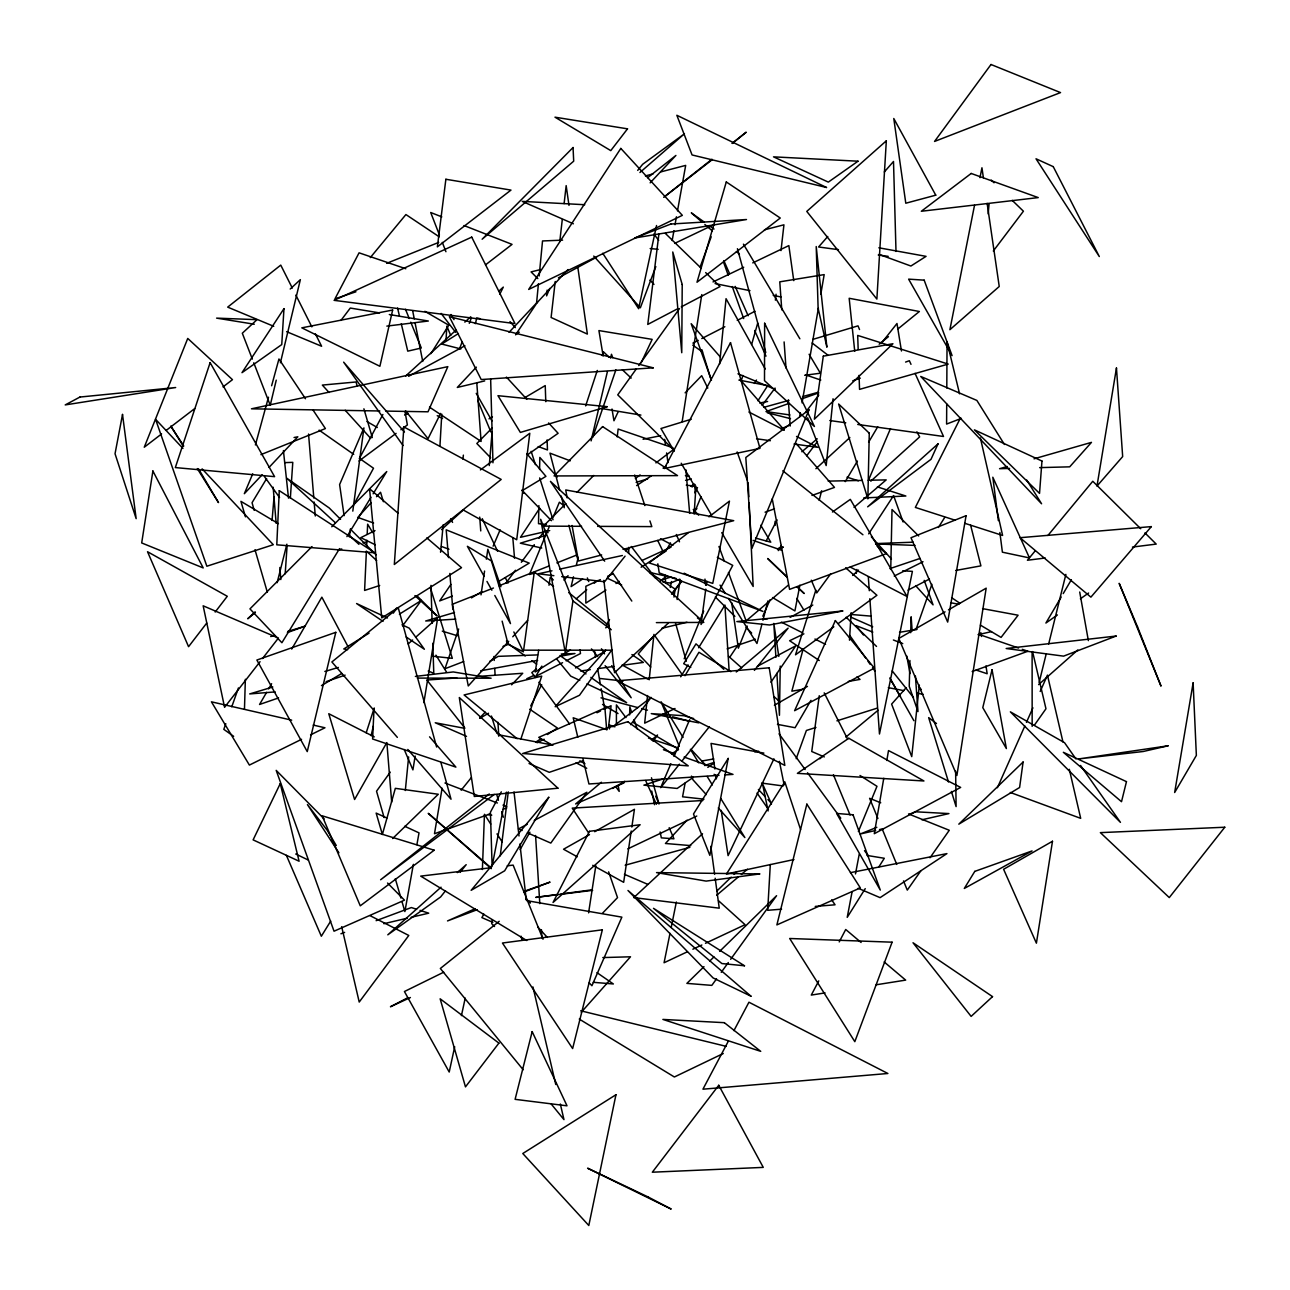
<?xml version="1.0" encoding="UTF-8"?>
<svg xmlns="http://www.w3.org/2000/svg" width="1290" height="1290" viewBox="0 0 1290 1290"><rect width="100%" height="100%" fill="white"/><g stroke="black" fill="none" stroke-linecap="round" stroke-linejoin="round"><path stroke-width="1.5" d="M946.715 404.044L946.602 424.071L961.421 418.331M946.795 388.016L947.054 341.931L959.567 393.837M780.24 666.091L779.45 715.305L776.886 673.348M538.865 505.615L538.51 523.676L546.396 524.562M539.591 469.479L539.833 457.434L557.248 476.994M890.745 569.422L892.019 509.518L918.657 535.963M628.682 553.281L628.81 547.331M629.633 714.918L629.843 706.936L631.665 712.403M909.934 660.512L909.24 686.328L917.98 711.564L915.416 676.024M910.708 632.697L911.143 616.797L912.143 630.616M244.471 709.29L245.358 679.266M482.396 869.508L484.443 814.296L490.732 824.084M366.344 552.297L364.602 590.449L379.679 585.499M366.634 546.283L366.908 540.252M367.182 534.237L367.65 524.192L372.762 532.706M374.019 708.903L372.6 738.993L455.886 767.115L429.57 736.832M439.938 446.163L441.777 414.154M446.034 340.125L446.84 326.112L450.71 335.4M770.307 864.51L767.695 910.305L781.563 909.176M849.481 640.195L851.142 612.685M694.133 513.968L695.971 486.266L686.296 485.169M285.187 573.792L287.089 545.928M290.347 498.166L292.782 462.352L284.929 462.626M272.061 520.451L274.061 496.811M489.265 465.593L492.087 432.037M988.172 213.93L989.059 203.965M547.17 290.073L546.621 295.878L549.669 288.412M440.551 552.265L443.196 524.804M538.43 283.752L536.559 303.214L568.019 269.546M539.172 275.979L542.526 240.956L562.601 240.15M405.318 790.512L408.624 756.924M719.594 364.006L726.044 298.683L765.228 369.021M462.965 459.127L463.368 455.128M833.05 398.771L826.181 465.577L807.637 417.815M647.548 695.552L644.678 723.158L675.025 708.5M649.193 679.782L653.917 634.406M919.351 685.087L911.74 756.633L891.616 704.114L906.225 687.651M775.387 300.183L776.064 294.233M781.014 250.599L783.933 224.815L764.454 229.814M555.216 281.51L551.104 317.485L587.369 334.094L577.759 266.788M559.779 241.553L562.279 219.574M564.117 203.594L566.165 185.615L568.987 205.4M617.217 436.907L618.136 429.054L672.993 447.807M608.509 727.318L611.073 705.694L604.026 709.226M658.932 233.78L647.774 324.419L677.734 308.713M492.216 919.689L491.716 923.688L494.522 926.51M500.246 855.786L508.292 791.883M349.348 536.898L350.412 528.965M352.799 511.13L363.925 427.877L339.609 484.572L344.091 515.661M705.775 589.143L701.051 624.489L732.736 565.375L717.337 557.361M706.291 585.209L706.823 581.29M819.263 695.713L811.749 751.522L824.326 756.908M572.921 600.898L565.326 652.804L540.671 519.306L572.921 600.898L611.25 629.746M631.229 831.002L623.667 882.312L592.739 865.3M631.826 827.051L634.438 809.298L594.674 831.695M673.977 597.093L675.17 589.127L650.16 573.002M481.009 594.867L484.572 571.067M486.362 559.167L487.846 549.25L500.907 586.724M588.595 912.836L595.819 865.784M677.121 599.528L680.136 579.871M682.168 421.637L701.776 294.604M538.672 650.273L535.237 671.961L570.438 649.902M548.992 585.257L550.233 577.372L553.329 579.919M415.17 756.037L412.913 769.888L404.254 749.538M423.878 702.631L437.423 619.555M442.099 788.238L434.488 833.727L490.087 813.893M883.763 778.289L874.298 833.695L960.647 787.416L888.504 750.587L886.811 760.471M799.671 416.654L800.348 412.719M802.058 402.851L818.392 308.149M820.779 294.346L824.181 274.609L779.773 281.833L781.788 309.874M856.205 573.373L856.882 569.454M413.364 864.348L404.883 911.562L402.077 901.904M416.896 844.676L419.024 832.872L404.721 826.277M672.171 240.52L673.944 230.636M675.009 224.702L676.428 216.801M677.492 210.867L685.683 165.394L660.738 171.909M685.119 783.046L682.571 796.801L703.985 799.171M852.11 891.68L847.224 917.351L865.235 888.649M855.48 873.927L859.237 854.174M506.454 792.173L492.119 866.235L490.426 812.216L501.31 791.85M799.865 585.192L794.914 610.928L772.565 597.56M974.514 205.303L949.892 329.708L999.234 286.493L987.14 203.401M979.997 177.665L981.948 167.781L983.383 177.681M670.01 933.363L664.076 962.743L687.457 951.746M671.203 927.478L676.347 902.016M670.268 587.434L671.493 581.532M656.546 225.508L638.631 308.697L602.753 253.275M454.693 1046.738L449.21 1072.038L404.431 991.526L443.728 972.192M461.433 1015.617L465.222 998.105M371.101 735.671L373.358 725.996M591.11 440.89L607.413 371.584M610.573 358.12L611.476 354.266L612.75 357.669M276.253 380.147L270.223 405.27L253.759 362.78M280.414 362.748L300.36 279.64L290.202 289.025M475.397 323.677L476.8 317.872L480.332 318.775M573.486 576.824L571.115 586.595L582.661 579M576.34 565.117L578.243 557.296M1039.079 682.7L1046.255 653.691M1048.657 644.016L1065.879 574.389M277.14 582.693L286.88 544.203M761.955 624.15L756.956 643.484L728.479 598.447M762.954 620.28L767.937 600.93M819.15 500.294L821.666 490.748M803.186 648.951L791.85 691.182L803.541 689.166M255.404 444.969L268.481 397.207M271.626 385.742L278.946 358.991L305.488 398.755M382.356 834.501L395.337 788.335L438.278 794.253L392.628 838.532M741.75 379.341L742.863 375.471M751.651 344.462L757.698 323.145M815.828 590.127L795.527 654.804L833.824 626.795M366.215 732.752L374.229 707.968M585.66 405.882L597.286 370.44M602.188 355.508L603.414 351.767L609.251 357.314M520.773 739.331L541.736 676.105L464.11 694.955L517.129 738.702M592.771 437.246L615.91 369.779M458.66 628.988L444.953 668.736L463.674 661.544M225.814 723.706L223.815 729.35L233.651 736.332M231.781 706.775L238.408 687.957M915.964 629.601L931.896 584.306M796.204 758.681L806.395 730.462L815.941 727.447M700.148 266.966L711.177 236.828M655.82 266.595L640.356 307.794L593.739 256.065M459.321 349.3L462.159 341.882M469.286 323.322L471.431 317.759M747.184 626.069L738.364 648.193L731.64 602.511M684.168 658.803L703.663 611.138M858.382 831.518L876.974 786.303L859.995 775.5M549.395 526.288L529.464 574.453L535.285 572.937M553.233 517.032L559.376 502.213L564.101 505.809M694.197 513.259L701.067 496.698M252.743 473.785L244.326 493.699L262.16 474.736M670.865 763.761L660.69 787.642L679.427 764.18M673.993 756.408L689.634 719.675M868.686 479.735L890.487 428.603M493.135 546.17L500.117 529.868M762.825 616.201L770.049 599.753M997.396 787.722L1024.841 725.98M1026.453 722.352L1032.919 707.823M1040.192 691.472L1047.448 675.138L1062.928 741.847M618.2 411.72L613.959 420.766L611.992 409.011M641.114 362.877L652.159 339.367L598.915 330.579L603.156 356.056M773.935 758.826L728.092 855.641L721.207 810.362M440.583 413.413L428.038 438.665L405.608 410.881M499.714 294.314L503.293 287.106L498.859 291.153M960.276 418.331L915.352 507.422L955.181 520.225M694.81 492.861L697.503 487.572M766.179 540.929L777.08 519.87M530.706 705.92L541.703 684.732M818.747 980.9L811.297 995.074L825.068 992.897M839.21 941.91L845.724 929.493L861.091 942.474M728.286 1041.272L702.937 1089.195L887.875 1073.49L748.942 1002.217L733.929 1030.629M359.265 458.676L382.888 414.477M353.621 504.971L373.503 468.222L360.313 458.982M666.607 549.814L670.478 542.832M483.831 914.126L481.879 917.609L492.861 922.366M520.112 849.61L529.932 832.179M386.484 743.137L354.589 799.494L328.773 713.725L374.245 736.896M606.51 624.779L609.509 619.523M266.595 692.343L259.564 704.469L278.575 697.938M268.61 688.892L271.626 683.7M291.717 649.08L321.855 597.157L348.139 646.854M810.959 700.373L795.075 727.721L777.451 724.367M1061.186 597.044L1045.9 623.038L1057.397 614.959M1063.218 593.594L1071.377 579.726M778.257 550.604L781.305 545.444M541.816 666.108L535.705 676.412L562.569 662.689M845.224 481.638L857.415 461.062M868.605 442.212L877.748 426.78M684.99 675.702L698.938 652.272L730.833 671.671M266.643 478.574L252.05 502.697L254.178 510.324M754.424 383.436L756.488 380.018M339.576 548.589L281.897 642.726L249.954 608.88L312.019 546.589M346.913 536.608L371.036 497.231M373.132 493.812L386.758 471.56L331.756 526.772M680.701 676.815L688.07 664.866M698.6 647.774L724.916 605.075L729.14 670.848M330.724 921.076L321.339 936.234L286.396 855.367M878.99 866.703L884.295 858.269L866.944 855.431M430.892 353.637L448.791 325.193L424.862 311.309M938.378 527.481L944.764 517.371M393.321 613.153L396.562 608.058M757.907 400.787L767.727 385.613L738.896 380.082M868.654 533.866L893.583 495.586L903.113 521.966M539.704 508.212L520.483 537.301L549.701 530.609M515.581 334.803L537.607 301.892L509.034 332.336M729.898 657.029L738.702 643.92M450.919 584.37L439.664 600.93L452.322 596.093M770.92 682.216L795.817 645.806L757.327 666.333M653.046 741.363L657.529 734.978L651.466 740.089M920.915 870.702L907.289 890.116L903.516 880.925M929.993 857.769L949.279 830.276L908.531 813.926M1034.467 725.077L1045.964 708.774L1032.564 651.579M611.879 649.821L579.5 695.262L555.184 706.726L605.736 650.128M636.389 368.811L617.749 394.853L674.428 450.613M638.727 365.554L679.507 308.568M390.273 772.13L376.535 791.205L384.13 817.618M716.531 978.868L711.822 985.383L686.893 983.383L703.985 966.678M721.239 972.337L728.302 962.55M730.656 959.292L776.58 895.695L719.643 951.375M830.744 573.728L816.715 592.949L811.329 580.194M402.561 625.908L421.314 600.463L399.4 614.169M506.019 583.032L515.452 570.245M521.337 562.263L534.302 544.686M539.026 538.301L543.735 531.899M762.18 405.302L775.064 388.064M672.203 593.981L681.717 581.29M630.616 724.658L651.111 697.422L612.831 726.689M340.899 320.468L350.3 308.052L379.566 312.906M806.718 455.741L817.441 441.535M993.316 251.002L1023.421 211.205L1012.215 200.369M206.722 623.07L188.566 646.693L147.528 551.733L227.282 596.286L215.188 612.041M805.508 412.3L818.779 395.111M260.048 661.689L224.573 707.307L203.159 605.816L278.398 638.082L262.499 658.545M671.493 593.981L681.394 581.29M881.054 343.656L896.985 323.5L901.452 350.993M445.485 890.81L440.616 896.953L387.79 934.831L441.035 887.181M460.095 872.363L466.19 864.671L457.305 872.62M681.926 761.052L709.403 726.657M754.376 670.365L788.109 628.133L736.268 671.977M625.069 556.167L604.591 581.758L561.682 576.614M461.159 790.173L471.253 777.693M637.695 170.393L642.646 164.298L684.426 133.789L639.937 172.489M370.311 257.581L405.915 214.559L439.261 236.828M1035.112 550.959L1027.437 560.247L1045.255 558.006M1047.931 535.463L1092.775 481.267L1140.715 528.723M653.627 635.986L638.276 653.933L650.757 667.027M827.777 236.489L818.569 246.987L838.468 249.663M884.311 171.973L893.502 161.476L896.002 251.437M581.258 1012.279L630.504 956.793L602.817 957.583M357.636 517.629L371.117 502.697M376.503 496.715L380.534 492.248L383.372 501.713M508.728 641.243L468.27 685.941L452.403 604.252L493.457 588.014M512.775 636.776L527.61 620.377M564.02 580.145L568.068 575.679M687.038 820.166L665.447 843.483L690.731 845.611M269.013 467.432L297.829 436.794L294.056 437.52M476.349 367.15L457.305 387.452L484.734 380.905M650.144 182.841L675.912 155.445L647.693 177.681M685.119 392.837L701.679 375.696L707.791 388.097M479.654 717.966L485.217 712.209M511.614 684.813L522.724 673.267L476.8 676.524M602.398 913.336L617.523 897.614L608.638 871.846M492.216 427.909L476.832 443.502L490.651 457.789M565.81 503.6L543.445 526.126L581.58 526.304M577.001 492.345L593.771 475.446M709.677 961.115L713.951 956.938M717.03 890.874L731.22 877.119M734.058 874.378L736.896 871.621M255.065 611.912L247.712 618.781L255.388 612.46M702.534 833.775L633.793 897.614L719.24 908.176L715.176 878.232M256.823 319.839L242.31 333.223L252.34 359.088M668.349 623.054L614.556 672.671L603.881 580.339M815.909 468.722L849.852 437.552M405.673 376.003L455.967 330.208M464.835 322.129L470.753 316.743M870.798 481.186L919.641 436.891L916.9 431.811M852.674 575.437L858.543 570.115M441.535 529.61L463.481 509.808M408.204 643.936L412.639 639.985M415.59 637.341L437.745 617.587M1038.611 684.635L1077.811 649.95M693.875 511.275L696.906 508.631M576.178 598.882L586.74 589.707M594.287 583.161L597.302 580.532M854.044 507.389L886.198 479.88L868.186 480.267M788.416 585.047L746.104 620.909L728.463 572.534M716.708 895.212L738.235 877.023M741.315 874.427L747.458 869.234M601.414 782.24L575.63 803.96L623.941 782.949M801.848 451.758L817.231 438.826M819.779 758.794L822.843 756.246M845.885 737.074L878.119 710.242M690.956 486.394L694.085 483.863M879.167 344.204L888.439 336.658M897.727 329.111L919.367 311.503L849.175 298.28L854.738 351.283M712.209 159.686L665.285 196.144M732.301 143.448L746.217 132.193L732.204 143.255M536.414 668.913L531.819 672.622L535.35 677.443M499.198 921.302L440.341 968.484L523.192 1069.765M692.085 487.023L695.181 484.556M663.705 197.322L711.967 159.234M489.281 793.995L380.615 879.764L494.263 794.447M659.787 581.451L665.979 576.582M485.524 264.853L512.066 244.374L463.997 225.54M688.489 532.609L649.096 562.924L712.757 583.386L729.463 501.101L708.968 516.855M161.589 433.94L144.254 447.227L187.743 338.432L232.474 379.663L223.025 386.903M166.313 430.328L194.677 408.608M635.373 478.526L640.114 474.913M655.917 462.884L673.299 449.662M358.991 460.998L396.078 433.375M400.916 429.763L407.366 424.958L404.995 411.494M480.396 469.915L529.787 433.279L516.71 539.752L462.965 509.84M838.613 623.296L876.91 595.287L845.643 567.777M832.437 512.017L850.32 499.375L907.096 596.544L850.191 567.036M527.384 454.854L558.119 433.295L548.605 422.943M1080.391 598.802L1088.599 593.029M515.952 334.449L519.273 332.159M693.294 777.354L677.153 788.448L643.887 785.159L664.737 778.402M707.807 767.389L714.257 762.954M636.615 485.588L651.466 475.752M663.028 468.109L666.333 465.916M625.537 550.798L628.843 548.637M535.834 742.072L540.8 738.831M547.444 734.51L557.409 728.028L529.722 709.21M605.945 590.062L585.837 603.107L585.87 586.273L600.366 579.613M616.007 583.532L619.345 581.371M641.13 567.229L666.269 550.927M458.434 333.53L441.712 344.059L460.885 348.945M605.655 627.843L608.993 625.747L568.793 592.642M369.053 633.132L343.769 648.951L347.607 649.692M522.353 490.571L545.928 476.349L526.772 453.645M471.479 597.883L481.67 591.739M498.633 581.516L529.19 563.117L446.195 529.835L448.501 557.586M321.452 685.635L341.705 673.509M489.668 661.415L498.23 656.352L537.591 654.917M489.007 418.847L492.425 416.831M524.788 397.675L545.235 385.581L545.783 401.674M612.605 788.464L624.747 781.321M671.558 753.779L678.492 749.684M479.848 718.288L488.523 713.241M945.054 611.847L898.791 638.453L956.89 775.484L986.173 588.176L948.473 609.864M774.387 705.259L807.459 686.377M575.485 667.962L605.026 651.337M589.482 834.63L563.537 849.239L577.275 856.802M790.093 617.394L812.797 605.058M408.608 376.293L464.932 345.784M558.425 277.834L596.593 257.21M527.255 824.229L518.483 828.938L522.079 830.502M534.27 820.472L586.885 792.27L550.814 843.08L527.465 832.856M681.265 306.875L720.03 286.557L705.662 272.577M407.946 997.67L390.451 1006.748L410.414 997.525M907.983 590.143L929.445 579.065M692.907 343.108L698.229 340.383M701.776 338.561L724.835 326.741M737.251 320.372L754.989 311.277M566.149 660.851L580.484 653.53L579.919 649.676M537.108 742.766L544.154 739.235M596.98 712.757L600.511 711M894.244 576.05L923.027 561.731M375.003 530.609L360.797 537.656L375.213 544.751M301.57 739.315L249.389 765.083L211.431 701.825L291.685 720.159M310.567 734.865L324.951 727.77L313.212 725.077M803.896 633.858L789.625 640.727L819.279 660.528M723.255 1053.511L674.38 1076.989L579.258 1019.084M713.031 281.93L743.717 267.224M752.747 262.902L788.851 245.6L793.753 280.639M674.638 243.407L714.192 224.492M627.811 848.868L696.777 816.038M692.859 949.214L701.857 944.99M705.469 943.296L745.056 924.688L718.498 900.694M526.772 678.734L534.044 675.38M607.622 576.275L613.056 573.776M642.033 560.473L671.026 547.154M404.592 415.057L408.237 413.397M780.869 428.973L789.964 424.958M475.317 908.66L447.517 920.931L477.348 909.644M679.782 579.162L670.526 583.096L662.963 582.096M260.935 454.628L325.403 428.57L313.228 410.349M386.645 263.337L438.681 242.423M876.829 827.342L860.22 834.017L875.652 830.454M910.014 814.022L915.561 811.797L948.924 813.587L921.931 819.795M499.053 585.789L549.427 565.842M556.893 562.891L577.42 554.764M503.019 646.403L508.647 644.242L506.406 641.033M523.95 891.987L550.056 882.102L523.901 891.406M340.931 933.767L344.624 932.396M376.132 920.673L411.349 907.563L416.557 909.24M972.176 671.542L1027.888 651.24L1022.277 649.322M765.083 512.178L774.468 508.841M811.974 495.441L834.485 487.41L795.995 443.438M503.068 809.265L506.776 807.943M788.625 403.544L765.986 411.575L789.915 414.945M801.832 398.868L818.811 392.853M852.771 380.808L860.317 378.131M905.596 362.071L909.369 360.732L910.998 364.344M326.112 681.652L345.123 675.138M727.125 648.886L755.376 639.243M583.193 760.794L549.266 772.323L529.045 763.519M889.939 568.616L919.98 558.457M355.959 291.782L334.965 298.829L359.072 252.824L405.786 268.739M704.517 765.518L713.983 762.454M592.658 890.342L535.753 897.405L557.103 894.518M661.109 580.145L670.655 577.098M836.92 720.836L877.006 708.21M691.263 419.234L660.948 428.522L674.122 451.081M545.267 535.56L520.338 543.203L541.736 548.04M783.127 547.105L777.435 548.831L783.175 547.266M270.723 636.551L274.512 635.406M287.783 631.39L304.859 626.247L287.38 632.616M812.716 339.431L858.011 325.854L859.527 329.531M636.147 482.347L647.628 478.913M272.819 687.006L249.696 693.923L275.189 691.908M324.854 671.477L338.351 667.446M454.467 612.524L425.7 620.99L455.741 619.135M337.899 550.088L341.769 548.976M363.022 542.864L366.892 541.752M1007.232 466.512L999.573 468.705L1009.586 468.431M1034.032 458.821L1091.469 442.373L1069.7 466.835L1039.643 467.625M763.728 407.35L788.948 400.368M802.541 396.611L818.07 392.305M625.166 865.219L689.876 847.32M645.403 175.908L653.062 173.908M601.688 554.958L578.388 561.005L572.067 525.481M623.038 549.411L733.72 520.676L565.746 489.958L567.149 497.859M685.554 480.348L691.359 478.913M540.623 269.529L531.077 271.9L537.817 278.608M661.77 628.327L686.957 622.264M383.839 923.705L407.253 918.206M411.155 917.303L428.715 913.175L420.024 910.369M879.506 829.567L883.36 828.68M978.014 634.68L991.494 631.632M551.959 570.825L538.269 573.808L553.878 575.679M559.779 569.132L622.361 555.506M793.963 859.543L726.463 873.991L784.82 781.885L800.574 829.551M643.081 439.277L660.69 435.697M850.433 872.653L946.925 853.609L880.086 897.646L858.156 888.262M759.762 403.012L767.598 401.48M955.713 570.47L980.9 565.859L970.628 525.24M480.686 670.768L537.656 660.367M561.231 656.062L574.985 653.546L561.215 654.046M702.05 760.971L713.757 758.939M754.715 751.812L758.617 751.135M848.336 681.426L860.027 679.411L856.979 676.895M899.517 632.31L917.077 629.407M876.168 984.786L905.661 980.11L884.15 961.937M580.548 670.994L590.352 669.655M598.205 668.575L613.911 666.43M621.764 665.366L643.371 662.431L631.907 654.578M560.989 894.002L592.062 889.81M804.638 375.277L820.375 373.213L809.104 354.282M1132.443 547.073L1156.211 544.09L1144.939 532.915M386.839 326.112L428.344 321.017L389.322 314.534M491.49 867.686L420.701 876.12L526.772 940.539M507.228 865.816L513.13 865.106L543.025 939.233M415.38 676.412L453.274 671.945L491.119 678.218L417.379 678.088M815.248 906.418L835.065 904.79L831.679 899.872M456.821 677.927L426.861 680.04L464.722 727.866M718.998 775.322L588.95 783.981L582.919 758.665M725.012 774.919L733.01 774.387L684.119 757.069M702.921 800.51L572.228 808.121L588.579 832.856M863.736 497.94L905.87 496.021L877.41 486.894M875.604 543.606L913.159 542.187M828.18 481.122L862.188 480.396M763.406 618.845L767.373 618.829M656.368 622.619L703.792 622.409L550.443 481.363L604.688 561.166M612.299 650.208L523.627 650.176L534.302 571.986L553.539 586.434M597.625 526.368L651.821 526.61L649.918 520.886M379.857 410.978L251.453 408.817L447.824 366.65L428.006 411.8L385.871 411.091M256.646 319.662L216.607 318.13L254.291 324.225M875.587 543.912L915.029 545.396M584.741 204.723L522.24 201.385L573.389 223.799M902.694 570.809L912.401 571.357L879.474 734.01L869.863 598.673M850.884 614.459L870.782 616.104M593.303 982.319L613.363 983.964L596.964 972.644M650.176 248.502L658.142 249.341M432.585 656.223L452.322 658.319L430.296 587.418M599.657 678.443L623.167 681.056M878.264 255.017L888.197 256.355M761.632 783.078L783.175 785.965M756.569 438.777L770.372 440.712M794.043 444.018L817.715 447.324L796.527 436.455M829.809 420.54L845.772 422.781M857.737 424.458L943.522 436.488L915.062 373.358M685.409 475.639L689.328 476.252M601.462 408.511L640.92 415.09M526.772 900.646L621.877 917.142L591.917 985.737L589.224 982.819M487.878 814.506L491.748 815.183M878.845 247.793L926.059 256.355L910.901 266.03L879.054 254.388M763.89 753.102L711.032 743.411L714.918 769.001M950.972 602.801L958.873 604.268M982.561 608.638L1018.1 615.217L1001.072 637.405L980.416 625.134M888.326 687.667L903.838 690.634M917.4 693.23L923.221 694.343M464.674 728.334L435.246 722.755L466.512 736.348M498.037 734.671L552.975 745.088M698.761 722.868L651.273 713.628L684.071 715.74L693.697 718.578M715.095 283.59L749.974 290.669M773.226 295.394L780.966 296.958M650.692 572.663L675.992 578.372M580.71 1010.78L726.335 1046.383M767.276 412.784L790.512 418.653M600.979 697.842L637.776 707.581M641.646 708.597L647.467 710.145M662.947 714.241L666.833 715.257M672.638 716.805L690.069 721.416M755.569 538.091L770.775 542.187L760.761 525.256M442.293 631.149L457.321 635.728M847.046 477.171L858.431 480.815M964.678 523.272L1002.604 535.447L980.384 437.923M614.911 726.834L609.315 724.964L609.509 728.931M648.499 738.057L678.363 748.039M976.062 670.026L987.173 673.751L985.963 665.914M805.895 374.987L820.795 380.05M979.271 634.519L1018.536 648.032M753.15 540.413L781.547 550.217M607.026 729.753L573.179 717.756L577.807 737.235M663.431 749.732L674.718 753.731M358.668 517.725L373.6 523.031M538.188 446.566L547.46 449.952L547.105 439.906M1010.344 792.479L1080.697 818.36L1069.313 769.308M570.261 460.836L549.975 453.161L559.667 490.2M441.47 546.444L448.952 549.266M444.953 783.014L497.392 802.993M503.003 805.137L506.744 806.556M872.83 632.1L856.012 625.634L863.51 635.003M893.389 640.001L902.742 643.581M428.199 671.058L433.779 673.219L432.811 643.259M441.809 216.865L430.715 212.511L439.406 234.925M880.731 802.767L869.621 798.317L877.91 818.505M273.738 326.306L227.685 307.133L280.752 265.111L292.298 288.041M286.622 331.675L321.613 346.252L315.405 333.9M737.977 373.778L775.129 389.338M624.408 874.298L647.741 884.327M850.642 617.055L872.717 626.779M386.855 818.021L376.148 813.087L382.34 834.324M387.468 617.975L356.588 603.543L383.033 621.393M401.996 624.763L409.253 628.166L424.378 649.257L406.189 637.002M607.074 578.113L621.651 584.967M579.758 680.427L570.744 676.137L556.78 659.125M586.982 683.845L626.65 702.679L590.868 677.395M295.733 854.012L308.245 860.027M684.151 573.212L762.954 611.428L659.238 572.905L657.836 563.811M781.369 622.151L802.574 632.809M814.941 639.034L825.552 644.371M370.085 915.674L408.785 935.46L359.217 1002.056L341.673 926.671M748.877 412.01L784.175 430.118M576.082 762.809L586.724 768.276M660.48 538.769L672.912 545.267M690.763 667.398L683.684 663.689L696.003 643.855L723.819 669.333M437.229 415.67L442.551 418.508M622.409 665.14L648.128 679.314M552.442 745.201L538.752 737.38L604.913 708L606.655 729.527M579.823 760.842L584.951 763.777M366.973 421.54L377.309 427.522M602.527 704.404L618.039 713.563M633.567 722.706L678.395 749.135M278.382 523.643L240.94 501.359L245.439 516.838M429.489 407.14L481.089 441.438L476.816 383.195M951.585 597.657L959.808 603.204M697.39 617.942L700.615 620.184M692.762 345.156L702.566 351.993M319.098 430.134L353.718 454.37M559.973 655.546L585.999 673.944M704.292 222.106L691.311 212.866L701.841 221.896M709.145 225.573L714.015 229.04M508.889 644.258L525.24 655.965M531.77 660.657L536.672 664.173M544.912 530.303L548.089 532.673M936.476 723.545L928.671 717.627L948.505 781.998M812.136 343.011L828.051 355.266M782.804 470.785L862.929 534.769M877.071 546.073L886.504 553.604L789.577 589.353L772.242 498.956M704.856 224.476L712.37 230.926M736.429 251.566L739.428 254.146M398.191 513.323L369.553 488.733L381.743 617.926L461.514 567.681L426.845 537.914M491.248 868.686L428.232 813.329L491.248 867.993M525.756 898.985L530.255 902.936M728.463 656.175L741.702 667.93M774.065 696.665L779.95 701.889M525.756 898.614L530.255 902.613M335.368 522.74L286.767 478.203L329.224 507.97L340.56 519.322M348.639 534.882L358.942 544.332M366.312 551.072L376.632 560.521M414.928 595.609L437.02 615.846L417.17 595.98M622.393 369.779L631.165 378.083M787.126 577.227L767.695 558.505L787.335 577.356M797.059 586.724L804.154 593.513L797.139 586.773M846.159 617.249L876.523 646.435M918.432 686.731L921.318 689.521M991.22 180.068L994.026 182.777M665.398 233.458L701.341 268.385M715.337 596.964L734.897 616.394M746.072 627.504L751.667 633.051M350.493 529.255L376.035 554.813M324.113 818.86L276.189 770.372L334.029 931.203L404.463 900.162L387.548 883.037M649.837 280.14L653.982 284.381M522.45 490.684L551.459 520.709M758.391 789.448L765.212 796.704M767.937 799.59L770.678 802.493M182.938 448.436L155.558 419.266L206.852 566.229L273.303 544.719L202.111 468.867M693.278 509.405L698.648 515.162M691.295 749.667L706.065 765.599M714.128 774.29L716.805 777.193M506.438 377.099L526.836 399.271M537.914 927.171L547.363 937.427M329.063 392.499L322.339 385.081L356.024 381.969L357.153 385.807M345.204 410.268L370.746 438.423M871.331 536.817L891.455 559.005M915.61 585.628L933.057 604.865L924.204 580.371M706.307 794.624L693.004 779.821L691.488 776.096M718.272 807.943L744.862 837.549L720.771 798.51M509.985 321.597L515.291 327.628M720.352 357.04L691.166 323.677L711.451 380.276M740.266 379.776L784.046 429.796M404.463 432.005L343.64 362.151L403.028 445.501M397.352 737.38L331.885 661.963L398.255 607.816L436.633 747.023M407.817 749.442L451.032 799.22L440.906 762.487M551.233 1104.03L563.972 1119.623L560.328 1104.014M591.449 648.902L597.657 656.529M605.107 665.688L631.181 697.745L611.702 665.672M892.229 670.945L913.465 697.503M653.804 234.006L658.69 240.279M441.099 313.406L455.66 332.369M631.294 546.492L655.304 577.872M625.924 717.595L616.41 704.888L616.41 724.658M538.898 682.249L569.6 723.98M615.653 786.594L619.2 791.399L618.152 785.481M779.015 733.817L805.137 769.517M807.508 772.758L840.757 818.199M864.51 850.642L868.073 855.512M264.386 476.51L279.527 497.488M849.513 635.115L865.638 657.948M867.944 661.206L870.25 664.463M872.556 667.736L874.862 670.994M655.046 636.018L682.329 674.718M913.9 720.707L889.729 677.992M1075.973 758.971L1064.556 742.718L1010.36 711.838L1120.446 822.359L1080.536 765.47M757.053 793.06L768.437 809.362M521.821 490.135L524.062 493.425M612.589 572.792L631.81 601.059M183.664 445.792L170.78 426.087L183.519 446.501M338.915 852.819L307.439 804.605L327.209 830.276L336.271 845.531M497.005 833.888L502.245 842.048M720.03 585.112L725.303 593.448M1004.442 444.486L976.869 400.432L920.721 376.454L1041.578 503.777L1026.727 480.057M435.956 655.159L446.469 672.009M197.305 468.593L218.51 502.6L198.547 468.867M683.071 737.412L661.077 701.776L679.314 746.362M690.392 749.297L698.777 762.874M707.162 776.451L712.386 784.933M796.752 598.415L803.944 610.186M601.446 648.773L604.51 653.853M743.427 244.165L799.865 338.802M451 314.518L454.016 319.63M681.217 463.239L711.629 515.307M721.755 532.657L753.167 586.466L749.119 502.713M476.236 393.353L491.99 420.959M890.81 679.653L900.501 696.729M450.597 518.903L452.58 522.402M484.04 576.162L467.383 546.299L491.442 560.989L510.469 623.602L494.812 595.496M486.975 581.435L491.861 590.223M824.197 692.859L847.627 739.089M295.861 295.104L311.841 326.854M505.406 577.856L508.002 583.112M657.707 540.462L662.931 551.298M513.839 631.955L523.434 651.837L508.131 644.291L502.132 621.151M482.25 518.661L497.585 551.249M645.645 780.563L656.433 804.267M723.835 260.661L729.511 273.512M735.187 286.38L748.152 315.76M754.634 330.45L765.986 356.153M771.468 804.025L762.503 783.756L768.131 810.959M676.315 534.495L679.491 541.8M655.707 796.188L658.868 803.606M669.188 827.68L673.944 838.806L661.335 837.855L660.141 832.002M477.751 400.416L490.893 432.005M833.421 774.774L850.078 815.038M882.425 829.518L896.744 864.413M405.479 309.278L409.253 318.501M410.768 322.194L421.314 348.01L407.753 351.154L401.271 323.742M442.309 242.391L445.937 251.727M587.353 577.92L588.74 581.613M718.965 546.492L724.399 561.376M737.154 451.951L747.297 480.235M723.513 262.096L728.221 275.27M732.252 286.557L743.669 318.565M634.68 475.043L644.839 505.599M634.083 719.707L637.115 728.834M531.158 451.339L535.415 464.642M539.655 477.945L553.023 519.773M491.458 716.047L496.827 733.252M951.423 791.463L956.1 806.605L955.632 771.194M701.825 349.671L711.209 380.099M496.779 794.688L498.424 800.316M501.697 811.604L503.342 817.231M363.893 408.801L372.31 437.552M395.304 878.732L400.948 898.05M651.466 777.773L659.029 803.896M254.985 549.717L267.353 592.255M675.525 623.07L686.296 661.254M737.428 248.696L765.776 352.493M561.198 496.053L564.262 507.744M568.842 525.288L578.033 560.392M397.578 308.068L399.416 315.905M521.079 936.201L521.999 940.104M532.947 986.931L555.764 1084.503M651.74 791.028L654.546 804.686M779.402 761.358L784.159 784.9M412.736 311.132L414.267 318.872M415.041 322.742L422.749 361.474M906.773 656.029L910.031 673.638M1079.714 592.013L1088.357 640.614M594.561 651.24L595.609 657.174M597.689 669.01L600.463 684.797M601.156 688.747L604.623 708.5M980.835 632.568L981.432 636.486M715.821 774.919L716.418 778.854M778.789 656.384L773.807 623.409L775.903 657.368M664.673 439.358L665.495 445.179M666.607 452.935L667.978 462.642M710.822 846.305L714.628 874.249M998.363 520.628L992.816 477.219L1029.468 557.925L1002.394 552.184L999.879 532.464M514.017 791.947L519.015 835.985M519.918 843.982L526.272 900.033M694.859 487.556L695.294 491.538M704.969 579.097L705.63 585.079M283.413 450.565L288.508 498.134M685.877 469.77L689.682 513.404M512.856 538.253L514.533 558.215M449.839 573.437L452.806 609.122M308.552 434.053L313.809 498.021M314.131 502.02L315.292 516M273.158 487.201L276.157 523.337M279.833 567.503L280.833 579.549M386.855 742.572L391.692 802.09M479.719 517.096L480.751 530.916M784.11 341.931L785.997 367.956M788.319 400.013L790.206 426.039M868.315 576.775L869.299 590.707M665.076 575.098L665.624 583.112M535.576 835.485L539.801 903.645M541.429 929.719L541.929 937.733M493.989 656.465L494.231 660.464M494.715 668.43L495.07 674.428M497.956 722.287L498.795 736.251M748.152 482.766L748.829 496.731M858.173 349.413L857.689 335.416L948.214 364.086L859.543 389.37L859.059 375.374M430.941 585.37L432.166 623.296M490.651 379.228L492.957 462.788M775.096 521.321L775.161 525.353M1032.113 651.627L1032.161 726.367M764.631 323.242L764.502 380.663L814.425 426.49L764.631 323.242M682.216 284.542L681.749 352.718L672.767 251.985L682.216 284.542M869.267 433.182L867.864 498.859L838.629 404.012L869.267 433.182M279.269 490.651L276.786 544.815L374.906 552.781L279.269 490.651M886.327 140.82L876.877 299.07L806.766 211.399L886.327 140.82M283.977 308.632L281.752 344.575L241.988 372.681L283.977 308.632M403.883 426.942L394.321 564.488L501.197 479.428L403.883 426.942M1041.965 461.046L1039.53 493.377L974.418 429.86L1041.965 461.046M445.872 179.262L437.375 246.874L510.969 190.098L445.872 179.262M1023.099 762.019L1019.6 787.497L958.809 824.165L1023.099 762.019M823.294 356.169L814.361 419.202L892.922 343.737L823.294 356.169M152.897 470.995L141.69 542.945L203.207 567.923L152.897 470.995M1052.495 841.257L1036.402 943.183L1003.604 869.283L1052.495 841.257M1116.463 367.972L1096.984 486.072L1122.671 456.579L1116.463 367.972M1193.121 682.862L1174.658 792.512L1196.362 755.424L1193.121 682.862M966.081 515.694L947.682 622.086L910.982 537.737L966.081 515.694M122.518 414.445L115.036 453.741L136.16 518.661L122.518 414.445M728.205 758.423L709.839 855.351L693.504 814.006L728.205 758.423M615.959 1094.726L588.804 1225.5L522.789 1153.518L615.959 1094.726M392.644 310.035L379.889 366.279L301.812 327.837L392.644 310.035M335.803 632.326L307.246 751.602L256.871 660.045L335.803 632.326M992.058 669.768L982.787 707.63L1006.377 748.571L992.058 669.768M1126.476 781.643L1121.51 801.703L1063.347 752.296L1126.476 781.643M806.863 804.138L776.886 924.898L860.333 887.891L806.863 804.138M602.349 929.816L572.631 1048.56L502.439 943.022L602.349 929.816M532.173 1031.629L515.097 1099.338L567.019 1105.82L532.173 1031.629M726.286 181.955L697.003 282.236L780.256 218.026L726.286 181.955M210.125 362.635L175.327 467.577L274.577 476.655L210.125 362.635M892.1 942.184L854.819 1041.659L789.69 938.491L892.1 942.184M808.975 409.865L751.893 548.443L745.813 457.499L808.975 409.865M835.356 620.587L794.608 710.693L874.33 668.091L835.356 620.587M938.024 443.873L931.009 459.321L867.654 506.841L938.024 443.873M280.269 783.562L253.114 839.871L299.087 861.22L280.269 783.562M589.482 831.308L553.039 902.484L640.146 824.729L589.482 831.308M730.511 342.656L664.302 468.512L759.971 448.372L730.511 342.656M548.782 797.301L504.664 870.798L471.14 890.326L548.782 797.301M974.788 871.379L964.307 888.455L1032.064 850.932L974.788 871.379M620.812 148.415L528.69 289.428L682.346 215.349L620.812 148.415M991.01 64.5L934.557 141.432L1060.525 92.59L991.01 64.5M498.907 1043.11L465.48 1086.873L440.148 998.815L498.907 1043.11M718.756 1085.277L652.337 1172.207L763.261 1167.386L718.756 1085.277M627.521 128.839L610.767 150.624L554.99 117.18L627.521 128.839M1224.79 827.229L1169.272 897.582L1100.37 832.631L1224.79 827.229M1151.357 526.61L1090.905 597.141L1020.003 537.704L1151.357 526.61M602.607 426.603L554.103 475.946L677.524 475.623L602.607 426.603M573.05 147.528L482.137 239.231L573.695 161.185L573.05 147.528M992.526 996.622L971.128 1016.391L913.014 942.748L992.526 996.622M971.193 173.457L921.334 211.254L1038.24 197.596L971.193 173.457M434.198 850.207L360.265 905.822L322.145 815.796L434.198 850.207M858.011 161.202L828.325 182.116L773.516 156.848L858.011 161.202M848.788 738.267L797.397 773.355L923.946 780.982L848.788 738.267M79.964 397.046L65.209 404.915L175.666 387.532L79.964 397.046M471.721 237.118L334.078 300.344L514.984 323.58L471.721 237.118M670.881 224.025L634.809 237.957L746.491 219.526L670.881 224.025M1116.14 636.051L1063.573 656.142L1006.168 648.515L1116.14 636.051M627.795 721.707L522.708 753.489L688.263 765.873L627.795 721.707M607.171 406.689L520.37 432.424L497.972 395.691L607.171 406.689M935.766 195.177L905.79 203.223L893.776 118.503L935.766 195.177M1168.047 745.813L1143.182 751.506L1078.746 758.923L1168.047 745.813M842.693 610.992L769.501 624.989L736.848 621.57L842.693 610.992M759.681 873.943L706.13 881.102L656.546 872.604L759.681 873.943M557.925 788.19L474.301 796.462L459.321 697.535L557.925 788.19M769.227 667.785L617.104 680.83L784.82 765.389L769.227 667.785M653.256 367.827L481.218 379.55L449.339 316.647L653.256 367.827M724.351 1022.68L662.883 1019.423L760.729 1051.35L724.351 1022.68M924.172 280.156L908.612 279.14L952.085 355.621L924.172 280.156M853.029 814.78L836.63 813.442L880.296 890.084L853.029 814.78M744.491 965.775L721.9 963.549L653.498 908.337L744.491 965.775M826.487 187.485L692.069 154.961L676.847 115.278L826.487 187.485M1053.253 166.652L1036.015 158.783L1099.306 256.549L1053.253 166.652M648.064 1196.943L587.611 1168.208L671.187 1209.069L648.064 1196.943M750.957 996.186L713.096 977.933L627.972 890.487L750.957 996.186M1137.57 626.988L1119.172 583.322L1161.016 686.119L1137.57 626.988M826.858 346.929L818.118 308.245L816.215 246.535L826.858 346.929"/></g></svg>
